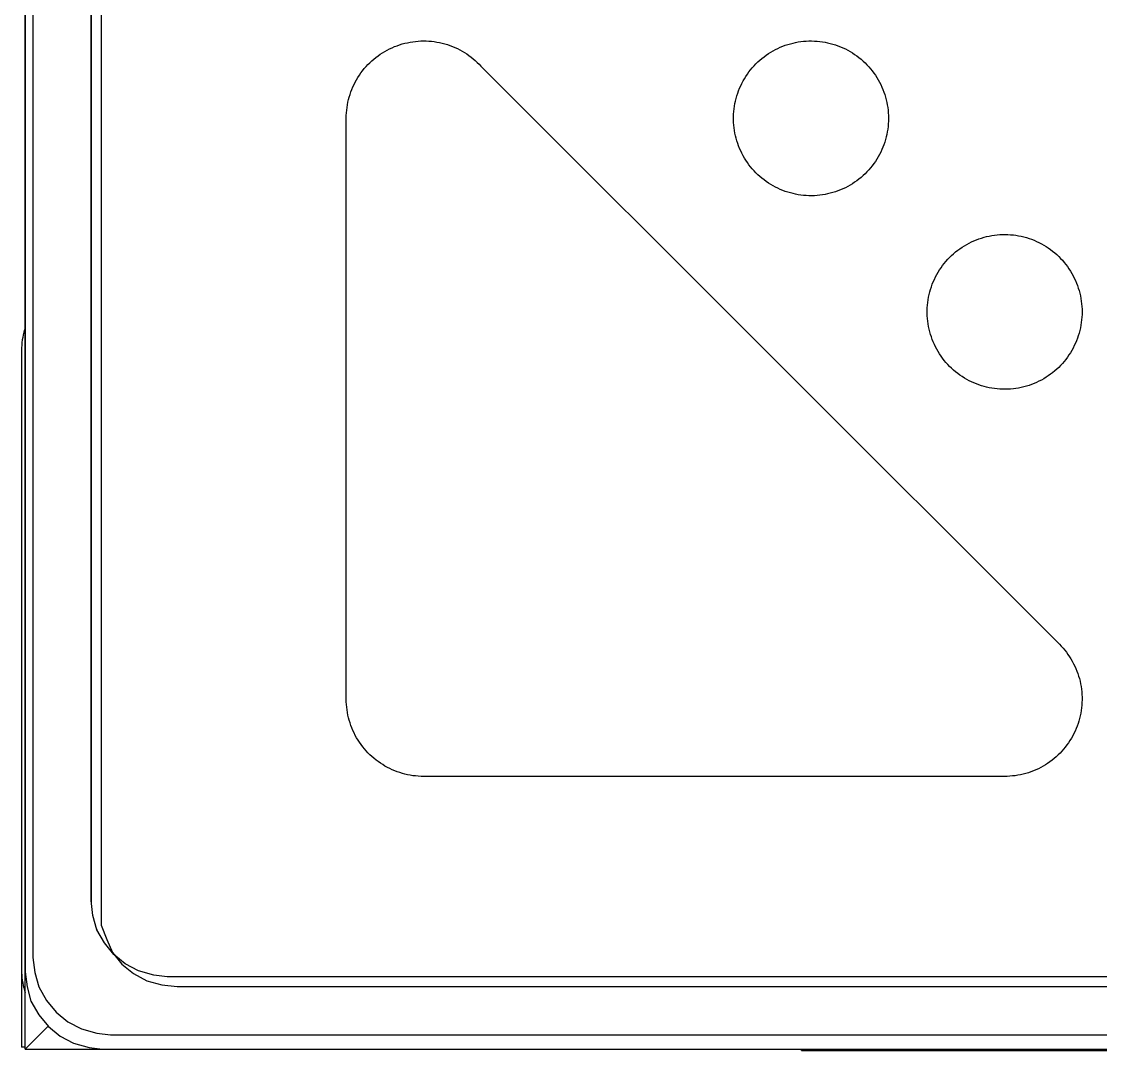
# Model space of a CAD drawing. Header units: millimetres. Extents: x -987 to 2591, y -102 to 2398.
# Drawn here: x 550.3 to 606, y 261.4 to 314.6 of the extents above; entities that cross this region are included whole.
import ezdxf

# ---------------------------------------------------------------- set-up
doc = ezdxf.new("R2010")
doc.units = ezdxf.units.MM
doc.header["$MEASUREMENT"] = 0
doc.layers.add('Utwórz2D linie widoczne', color=7, linetype='Continuous', true_color=0x000000)

msp = doc.modelspace()

# ---------------------------------------------------------------- linework, layer by layer
at = {"layer": 'Utwórz2D linie widoczne'}
for p, q in [((550.485, 261.499), (550.485, 641.501)), ((550.887, 638.242), (550.887, 266.242)), ((553.887, 269.179), (553.887, 635.305)), ((550.487, 605.412), (550.487, 265.501)), ((553.897, 345.242), (553.897, 269.097)), ((554.407, 342.742), (554.407, 267.902)), ((569.183, 313.118), (569.307, 313.181)), ((569.307, 313.181), (569.433, 313.24)), ((569.433, 313.24), (569.561, 313.295)), ((569.561, 313.295), (569.691, 313.345)), ((569.691, 313.345), (569.822, 313.391)), ((569.822, 313.391), (569.955, 313.432)), ((569.955, 313.432), (570.09, 313.469)), ((570.09, 313.469), (570.226, 313.5)), ((570.226, 313.5), (570.362, 313.527)), ((570.362, 313.527), (570.5, 313.55)), ((570.5, 313.55), (570.638, 313.567)), ((570.638, 313.567), (570.777, 313.579)), ((570.777, 313.579), (570.916, 313.587)), ((570.916, 313.587), (571.055, 313.59)), ((571.055, 313.59), (571.195, 313.588)), ((571.195, 313.588), (571.334, 313.581)), ((571.334, 313.581), (571.473, 313.57)), ((571.473, 313.57), (571.611, 313.553)), ((571.611, 313.553), (571.749, 313.532)), ((571.749, 313.532), (571.885, 313.506)), ((571.885, 313.506), (572.021, 313.475)), ((572.021, 313.475), (572.156, 313.439)), ((572.156, 313.439), (572.289, 313.399)), ((572.289, 313.399), (572.421, 313.354)), ((572.421, 313.354), (572.552, 313.305)), ((572.552, 313.305), (572.68, 313.251)), ((572.68, 313.251), (572.807, 313.193)), ((572.807, 313.193), (572.931, 313.13)), ((572.931, 313.13), (573.053, 313.063)), ((589.109, 313.077), (589.231, 313.143)), ((589.231, 313.143), (589.355, 313.205)), ((589.355, 313.205), (589.482, 313.262)), ((589.482, 313.262), (589.61, 313.315)), ((589.61, 313.315), (589.74, 313.363)), ((589.74, 313.363), (589.872, 313.407)), ((589.872, 313.407), (590.005, 313.446)), ((590.005, 313.446), (590.14, 313.481)), ((590.14, 313.481), (590.275, 313.511)), ((590.275, 313.511), (590.412, 313.536)), ((590.412, 313.536), (590.549, 313.556)), ((590.549, 313.556), (590.687, 313.572)), ((590.687, 313.572), (590.826, 313.583)), ((590.826, 313.583), (590.964, 313.589)), ((590.964, 313.589), (591.103, 313.59)), ((591.103, 313.59), (591.242, 313.586)), ((591.242, 313.586), (591.38, 313.578)), ((591.38, 313.578), (591.519, 313.565)), ((591.519, 313.565), (591.656, 313.547)), ((591.656, 313.547), (591.793, 313.524)), ((591.793, 313.524), (591.929, 313.496)), ((591.929, 313.496), (592.064, 313.464)), ((592.064, 313.464), (592.198, 313.427)), ((592.198, 313.427), (592.331, 313.386)), ((592.331, 313.386), (592.462, 313.34)), ((592.462, 313.34), (592.591, 313.289)), ((592.591, 313.289), (592.719, 313.234)), ((592.719, 313.234), (592.844, 313.174)), ((592.844, 313.174), (592.967, 313.111)), ((568.387, 312.558), (568.492, 312.65)), ((568.492, 312.65), (568.6, 312.737)), ((568.6, 312.737), (568.711, 312.822)), ((568.711, 312.822), (568.825, 312.902)), ((568.825, 312.902), (568.942, 312.978)), ((568.942, 312.978), (569.061, 313.05)), ((569.061, 313.05), (569.183, 313.118)), ((573.053, 313.063), (573.173, 312.992)), ((573.173, 312.992), (573.29, 312.916)), ((573.29, 312.916), (573.405, 312.837)), ((573.405, 312.837), (573.516, 312.754)), ((573.516, 312.754), (573.625, 312.666)), ((573.625, 312.666), (573.731, 312.576)), ((573.731, 312.576), (573.833, 312.481)), ((588.327, 312.503), (588.43, 312.597)), ((588.43, 312.597), (588.536, 312.686)), ((588.536, 312.686), (588.645, 312.772)), ((588.645, 312.772), (588.757, 312.855)), ((588.757, 312.855), (588.871, 312.933)), ((588.871, 312.933), (588.989, 313.007)), ((588.989, 313.007), (589.109, 313.077)), ((592.967, 313.111), (593.088, 313.043)), ((593.088, 313.043), (593.207, 312.97)), ((593.207, 312.97), (593.323, 312.894)), ((593.323, 312.894), (593.436, 312.814)), ((593.436, 312.814), (593.547, 312.73)), ((593.547, 312.73), (593.654, 312.642)), ((593.654, 312.642), (593.759, 312.55)), ((567.829, 311.937), (567.913, 312.048)), ((567.913, 312.048), (568, 312.157)), ((568, 312.157), (568.092, 312.262)), ((568.092, 312.262), (568.187, 312.364)), ((568.187, 312.364), (568.285, 312.463)), ((568.285, 312.463), (568.387, 312.558)), ((573.833, 312.481), (573.932, 312.383)), ((573.932, 312.383), (574.027, 312.282)), ((574.027, 312.282), (574.119, 312.177)), ((574.119, 312.177), (603.896, 282.419)), ((587.865, 311.986), (587.95, 312.096)), ((587.95, 312.096), (588.039, 312.202)), ((588.039, 312.202), (588.132, 312.306)), ((588.132, 312.306), (588.228, 312.406)), ((588.228, 312.406), (588.327, 312.503)), ((593.759, 312.55), (593.86, 312.455)), ((593.86, 312.455), (593.958, 312.357)), ((593.958, 312.357), (594.052, 312.255)), ((594.052, 312.255), (594.142, 312.149)), ((594.142, 312.149), (594.229, 312.041)), ((594.229, 312.041), (594.313, 311.93)), ((567.472, 311.34), (567.535, 311.464)), ((567.535, 311.464), (567.602, 311.586)), ((567.602, 311.586), (567.674, 311.706)), ((567.674, 311.706), (567.749, 311.823)), ((567.749, 311.823), (567.829, 311.937)), ((587.5, 311.397), (587.565, 311.52)), ((587.565, 311.52), (587.634, 311.64)), ((587.634, 311.64), (587.707, 311.758)), ((587.707, 311.758), (587.784, 311.873)), ((587.784, 311.873), (587.865, 311.986)), ((594.313, 311.93), (594.392, 311.816)), ((594.392, 311.816), (594.467, 311.699)), ((594.467, 311.699), (594.538, 311.58)), ((594.538, 311.58), (594.605, 311.458)), ((594.605, 311.458), (594.668, 311.335)), ((567.263, 310.824), (567.309, 310.955)), ((567.309, 310.955), (567.358, 311.086)), ((567.358, 311.086), (567.413, 311.214)), ((567.413, 311.214), (567.472, 311.34)), ((587.284, 310.885), (587.331, 311.016)), ((587.331, 311.016), (587.383, 311.145)), ((587.383, 311.145), (587.439, 311.272)), ((587.439, 311.272), (587.5, 311.397)), ((594.668, 311.335), (594.726, 311.209)), ((594.726, 311.209), (594.78, 311.081)), ((594.78, 311.081), (594.83, 310.951)), ((594.83, 310.951), (594.875, 310.82)), ((567.129, 310.283), (567.155, 310.42)), ((567.155, 310.42), (567.187, 310.556)), ((567.187, 310.556), (567.223, 310.69)), ((567.223, 310.69), (567.263, 310.824)), ((587.117, 310.212), (587.141, 310.349)), ((587.141, 310.349), (587.17, 310.485)), ((587.17, 310.485), (587.203, 310.62)), ((587.203, 310.62), (587.241, 310.753)), ((587.241, 310.753), (587.284, 310.885)), ((594.875, 310.82), (594.915, 310.687)), ((594.915, 310.687), (594.951, 310.553)), ((594.951, 310.553), (594.982, 310.417)), ((594.982, 310.417), (595.008, 310.281)), ((567.071, 309.729), (567.078, 309.869)), ((567.078, 309.869), (567.09, 310.007)), ((567.09, 310.007), (567.107, 310.146)), ((567.107, 310.146), (567.129, 310.283)), ((587.069, 309.66), (587.074, 309.798)), ((587.074, 309.798), (587.083, 309.937)), ((587.083, 309.937), (587.098, 310.075)), ((587.098, 310.075), (587.117, 310.212)), ((595.008, 310.281), (595.03, 310.144)), ((595.03, 310.144), (595.047, 310.006)), ((595.047, 310.006), (595.059, 309.868)), ((595.059, 309.868), (595.066, 309.729)), ((567.068, 309.59), (567.071, 309.729)), ((567.068, 279.59), (567.068, 309.59)), ((587.069, 309.521), (587.069, 309.66)), ((587.074, 309.382), (587.069, 309.521)), ((587.083, 309.243), (587.074, 309.382)), ((587.098, 309.105), (587.083, 309.243)), ((595.059, 309.313), (595.047, 309.174)), ((595.066, 309.451), (595.059, 309.313)), ((595.066, 309.729), (595.068, 309.59)), ((595.068, 309.59), (595.066, 309.451)), ((587.117, 308.968), (587.098, 309.105)), ((587.141, 308.831), (587.117, 308.968)), ((587.17, 308.695), (587.141, 308.831)), ((587.203, 308.56), (587.17, 308.695)), ((594.982, 308.763), (594.951, 308.628)), ((595.008, 308.899), (594.982, 308.763)), ((595.03, 309.036), (595.008, 308.899)), ((595.047, 309.174), (595.03, 309.036)), ((587.241, 308.427), (587.203, 308.56)), ((587.284, 308.295), (587.241, 308.427)), ((587.331, 308.164), (587.284, 308.295)), ((587.383, 308.035), (587.331, 308.164)), ((594.83, 308.229), (594.78, 308.1)), ((594.875, 308.361), (594.83, 308.229)), ((594.915, 308.494), (594.875, 308.361)), ((594.951, 308.628), (594.915, 308.494)), ((587.439, 307.908), (587.383, 308.035)), ((587.5, 307.783), (587.439, 307.908)), ((587.565, 307.661), (587.5, 307.783)), ((587.634, 307.54), (587.565, 307.661)), ((594.538, 307.6), (594.467, 307.481)), ((594.605, 307.722), (594.538, 307.6)), ((594.668, 307.846), (594.605, 307.722)), ((594.726, 307.972), (594.668, 307.846)), ((594.78, 308.1), (594.726, 307.972)), ((587.707, 307.422), (587.634, 307.54)), ((587.784, 307.307), (587.707, 307.422)), ((587.865, 307.194), (587.784, 307.307)), ((587.95, 307.085), (587.865, 307.194)), ((588.039, 306.978), (587.95, 307.085)), ((594.142, 307.031), (594.052, 306.926)), ((594.229, 307.139), (594.142, 307.031)), ((594.313, 307.25), (594.229, 307.139)), ((594.392, 307.364), (594.313, 307.25)), ((594.467, 307.481), (594.392, 307.364)), ((588.132, 306.874), (588.039, 306.978)), ((588.228, 306.774), (588.132, 306.874)), ((588.327, 306.677), (588.228, 306.774)), ((588.43, 306.584), (588.327, 306.677)), ((588.536, 306.494), (588.43, 306.584)), ((588.645, 306.408), (588.536, 306.494)), ((593.547, 306.45), (593.436, 306.366)), ((593.654, 306.538), (593.547, 306.45)), ((593.759, 306.63), (593.654, 306.538)), ((593.86, 306.725), (593.759, 306.63)), ((593.958, 306.824), (593.86, 306.725)), ((594.052, 306.926), (593.958, 306.824)), ((588.757, 306.326), (588.645, 306.408)), ((588.871, 306.247), (588.757, 306.326)), ((588.989, 306.173), (588.871, 306.247)), ((589.109, 306.103), (588.989, 306.173)), ((589.231, 306.037), (589.109, 306.103)), ((589.355, 305.976), (589.231, 306.037)), ((589.482, 305.918), (589.355, 305.976)), ((589.61, 305.865), (589.482, 305.918)), ((592.591, 305.891), (592.462, 305.841)), ((592.719, 305.946), (592.591, 305.891)), ((592.844, 306.006), (592.719, 305.946)), ((592.967, 306.07), (592.844, 306.006)), ((593.088, 306.138), (592.967, 306.07)), ((593.207, 306.21), (593.088, 306.138)), ((593.323, 306.286), (593.207, 306.21)), ((593.436, 306.366), (593.323, 306.286)), ((589.74, 305.817), (589.61, 305.865)), ((589.872, 305.773), (589.74, 305.817)), ((590.005, 305.734), (589.872, 305.773)), ((590.14, 305.699), (590.005, 305.734)), ((590.275, 305.67), (590.14, 305.699)), ((590.412, 305.644), (590.275, 305.67)), ((590.549, 305.624), (590.412, 305.644)), ((590.687, 305.608), (590.549, 305.624)), ((590.826, 305.598), (590.687, 305.608)), ((590.964, 305.591), (590.826, 305.598)), ((591.103, 305.59), (590.964, 305.591)), ((591.242, 305.594), (591.103, 305.59)), ((591.38, 305.602), (591.242, 305.594)), ((591.519, 305.616), (591.38, 305.602)), ((591.656, 305.634), (591.519, 305.616)), ((591.793, 305.656), (591.656, 305.634)), ((591.929, 305.684), (591.793, 305.656)), ((592.064, 305.716), (591.929, 305.684)), ((592.198, 305.753), (592.064, 305.716)), ((592.331, 305.795), (592.198, 305.753)), ((592.462, 305.841), (592.331, 305.795)), ((599.109, 303.077), (599.231, 303.143)), ((599.231, 303.143), (599.355, 303.205)), ((599.355, 303.205), (599.482, 303.262)), ((599.482, 303.262), (599.61, 303.315)), ((599.61, 303.315), (599.74, 303.363)), ((599.74, 303.363), (599.872, 303.407)), ((599.872, 303.407), (600.005, 303.446)), ((600.005, 303.446), (600.14, 303.481)), ((600.14, 303.481), (600.275, 303.511)), ((600.275, 303.511), (600.412, 303.536)), ((600.412, 303.536), (600.549, 303.556)), ((600.549, 303.556), (600.687, 303.572)), ((600.687, 303.572), (600.826, 303.583)), ((600.826, 303.583), (600.964, 303.589)), ((600.964, 303.589), (601.103, 303.59)), ((601.103, 303.59), (601.242, 303.586)), ((601.242, 303.586), (601.38, 303.578)), ((601.38, 303.578), (601.519, 303.565)), ((601.519, 303.565), (601.656, 303.547)), ((601.656, 303.547), (601.793, 303.524)), ((601.793, 303.524), (601.929, 303.496)), ((601.929, 303.496), (602.064, 303.464)), ((602.064, 303.464), (602.198, 303.427)), ((602.198, 303.427), (602.331, 303.386)), ((602.331, 303.386), (602.462, 303.34)), ((602.462, 303.34), (602.591, 303.289)), ((602.591, 303.289), (602.719, 303.234)), ((602.719, 303.234), (602.844, 303.174)), ((602.844, 303.174), (602.967, 303.111)), ((602.967, 303.111), (603.088, 303.043)), ((598.327, 302.503), (598.43, 302.597)), ((598.43, 302.597), (598.536, 302.686)), ((598.536, 302.686), (598.645, 302.772)), ((598.645, 302.772), (598.757, 302.855)), ((598.757, 302.855), (598.871, 302.933)), ((598.871, 302.933), (598.989, 303.007)), ((598.989, 303.007), (599.109, 303.077)), ((603.088, 303.043), (603.207, 302.97)), ((603.207, 302.97), (603.323, 302.894)), ((603.323, 302.894), (603.436, 302.814)), ((603.436, 302.814), (603.547, 302.73)), ((603.547, 302.73), (603.654, 302.642)), ((603.654, 302.642), (603.759, 302.55)), ((603.759, 302.55), (603.86, 302.455)), ((597.784, 301.873), (597.865, 301.986)), ((597.865, 301.986), (597.95, 302.096)), ((597.95, 302.096), (598.039, 302.202)), ((598.039, 302.202), (598.132, 302.306)), ((598.132, 302.306), (598.228, 302.406)), ((598.228, 302.406), (598.327, 302.503)), ((603.86, 302.455), (603.958, 302.357)), ((603.958, 302.357), (604.052, 302.255)), ((604.052, 302.255), (604.142, 302.149)), ((604.142, 302.149), (604.229, 302.041)), ((604.229, 302.041), (604.313, 301.93)), ((597.5, 301.397), (597.565, 301.52)), ((597.565, 301.52), (597.634, 301.64)), ((597.634, 301.64), (597.707, 301.758)), ((597.707, 301.758), (597.784, 301.873)), ((604.313, 301.93), (604.392, 301.816)), ((604.392, 301.816), (604.467, 301.699)), ((604.467, 301.699), (604.538, 301.58)), ((604.538, 301.58), (604.605, 301.458)), ((604.605, 301.458), (604.668, 301.335)), ((597.241, 300.753), (597.284, 300.885)), ((597.284, 300.885), (597.331, 301.016)), ((597.331, 301.016), (597.383, 301.145)), ((597.383, 301.145), (597.439, 301.272)), ((597.439, 301.272), (597.5, 301.397)), ((604.668, 301.335), (604.726, 301.209)), ((604.726, 301.209), (604.78, 301.081)), ((604.78, 301.081), (604.83, 300.951)), ((604.83, 300.951), (604.875, 300.82)), ((597.117, 300.212), (597.141, 300.349)), ((597.141, 300.349), (597.17, 300.485)), ((597.17, 300.485), (597.203, 300.62)), ((597.203, 300.62), (597.241, 300.753)), ((604.875, 300.82), (604.915, 300.687)), ((604.915, 300.687), (604.951, 300.553)), ((604.951, 300.553), (604.982, 300.417)), ((604.982, 300.417), (605.008, 300.281)), ((597.069, 299.66), (597.074, 299.798)), ((597.074, 299.798), (597.083, 299.937)), ((597.083, 299.937), (597.098, 300.075)), ((597.098, 300.075), (597.117, 300.212)), ((605.008, 300.281), (605.03, 300.144)), ((605.03, 300.144), (605.047, 300.006)), ((605.047, 300.006), (605.059, 299.868)), ((605.059, 299.868), (605.066, 299.729)), ((597.069, 299.521), (597.069, 299.66)), ((597.074, 299.382), (597.069, 299.521)), ((597.083, 299.243), (597.074, 299.382)), ((597.098, 299.105), (597.083, 299.243)), ((605.059, 299.313), (605.047, 299.174)), ((605.066, 299.451), (605.059, 299.313)), ((605.066, 299.729), (605.068, 299.59)), ((605.068, 299.59), (605.066, 299.451)), ((550.446, 298.669), (550.412, 298.538)), ((550.485, 298.799), (550.446, 298.669)), ((597.117, 298.968), (597.098, 299.105)), ((597.141, 298.831), (597.117, 298.968)), ((597.17, 298.695), (597.141, 298.831)), ((597.203, 298.56), (597.17, 298.695)), ((604.982, 298.763), (604.951, 298.628)), ((605.008, 298.899), (604.982, 298.763)), ((605.03, 299.036), (605.008, 298.899)), ((605.047, 299.174), (605.03, 299.036)), ((550.337, 298.14), (550.322, 298.006)), ((550.358, 298.274), (550.337, 298.14)), ((550.383, 298.406), (550.358, 298.274)), ((550.412, 298.538), (550.383, 298.406)), ((597.241, 298.427), (597.203, 298.56)), ((597.284, 298.295), (597.241, 298.427)), ((597.331, 298.164), (597.284, 298.295)), ((597.383, 298.035), (597.331, 298.164)), ((604.78, 298.1), (604.726, 297.972)), ((604.83, 298.229), (604.78, 298.1)), ((604.875, 298.361), (604.83, 298.229)), ((604.915, 298.494), (604.875, 298.361)), ((604.951, 298.628), (604.915, 298.494)), ((550.303, 297.736), (550.301, 297.6)), ((550.301, 297.6), (550.301, 265.6)), ((550.31, 297.871), (550.303, 297.736)), ((550.322, 298.006), (550.31, 297.871)), ((597.439, 297.908), (597.383, 298.035)), ((597.5, 297.783), (597.439, 297.908)), ((597.565, 297.661), (597.5, 297.783)), ((597.634, 297.54), (597.565, 297.661)), ((597.707, 297.422), (597.634, 297.54)), ((604.538, 297.6), (604.467, 297.481)), ((604.605, 297.722), (604.538, 297.6)), ((604.668, 297.846), (604.605, 297.722)), ((604.726, 297.972), (604.668, 297.846)), ((597.784, 297.307), (597.707, 297.422)), ((597.865, 297.194), (597.784, 297.307)), ((597.95, 297.085), (597.865, 297.194)), ((598.039, 296.978), (597.95, 297.085)), ((598.132, 296.874), (598.039, 296.978)), ((604.142, 297.031), (604.052, 296.926)), ((604.229, 297.139), (604.142, 297.031)), ((604.313, 297.25), (604.229, 297.139)), ((604.392, 297.364), (604.313, 297.25)), ((604.467, 297.481), (604.392, 297.364)), ((598.228, 296.774), (598.132, 296.874)), ((598.327, 296.677), (598.228, 296.774)), ((598.43, 296.584), (598.327, 296.677)), ((598.536, 296.494), (598.43, 296.584)), ((598.645, 296.408), (598.536, 296.494)), ((598.757, 296.326), (598.645, 296.408)), ((603.547, 296.45), (603.436, 296.366)), ((603.654, 296.538), (603.547, 296.45)), ((603.759, 296.63), (603.654, 296.538)), ((603.86, 296.725), (603.759, 296.63)), ((603.958, 296.824), (603.86, 296.725)), ((604.052, 296.926), (603.958, 296.824)), ((598.871, 296.247), (598.757, 296.326)), ((598.989, 296.173), (598.871, 296.247)), ((599.109, 296.103), (598.989, 296.173)), ((599.231, 296.037), (599.109, 296.103)), ((599.355, 295.976), (599.231, 296.037)), ((599.482, 295.918), (599.355, 295.976)), ((599.61, 295.865), (599.482, 295.918)), ((599.74, 295.817), (599.61, 295.865)), ((602.591, 295.891), (602.462, 295.841)), ((602.719, 295.946), (602.591, 295.891)), ((602.844, 296.006), (602.719, 295.946)), ((602.967, 296.07), (602.844, 296.006)), ((603.088, 296.138), (602.967, 296.07)), ((603.207, 296.21), (603.088, 296.138)), ((603.323, 296.286), (603.207, 296.21)), ((603.436, 296.366), (603.323, 296.286)), ((599.872, 295.773), (599.74, 295.817)), ((600.005, 295.734), (599.872, 295.773)), ((600.14, 295.699), (600.005, 295.734)), ((600.275, 295.67), (600.14, 295.699)), ((600.412, 295.644), (600.275, 295.67)), ((600.549, 295.624), (600.412, 295.644)), ((600.687, 295.608), (600.549, 295.624)), ((600.826, 295.598), (600.687, 295.608)), ((600.964, 295.591), (600.826, 295.598)), ((601.103, 295.59), (600.964, 295.591)), ((601.242, 295.594), (601.103, 295.59)), ((601.38, 295.602), (601.242, 295.594)), ((601.519, 295.616), (601.38, 295.602)), ((601.656, 295.634), (601.519, 295.616)), ((601.793, 295.656), (601.656, 295.634)), ((601.929, 295.684), (601.793, 295.656)), ((602.064, 295.716), (601.929, 295.684)), ((602.198, 295.753), (602.064, 295.716)), ((602.331, 295.795), (602.198, 295.753)), ((602.462, 295.841), (602.331, 295.795)), ((603.896, 282.419), (603.992, 282.32)), ((603.992, 282.32), (604.085, 282.217)), ((604.085, 282.217), (604.174, 282.111)), ((604.174, 282.111), (604.26, 282.002)), ((604.26, 282.002), (604.341, 281.89)), ((604.341, 281.89), (604.419, 281.775)), ((604.419, 281.775), (604.493, 281.657)), ((604.493, 281.657), (604.562, 281.538)), ((604.562, 281.538), (604.628, 281.415)), ((604.628, 281.415), (604.689, 281.291)), ((604.689, 281.291), (604.746, 281.164)), ((604.746, 281.164), (604.798, 281.036)), ((604.798, 281.036), (604.846, 280.906)), ((604.846, 280.906), (604.889, 280.774)), ((604.889, 280.774), (604.928, 280.641)), ((604.928, 280.641), (604.962, 280.507)), ((604.962, 280.507), (604.991, 280.371)), ((604.991, 280.371), (605.016, 280.235)), ((605.016, 280.235), (605.036, 280.098)), ((605.036, 280.098), (605.051, 279.96)), ((605.051, 279.96), (605.062, 279.822)), ((605.062, 279.822), (605.067, 279.683)), ((567.071, 279.451), (567.068, 279.59)), ((567.078, 279.311), (567.071, 279.451)), ((567.09, 279.172), (567.078, 279.311)), ((567.107, 279.033), (567.09, 279.172)), ((605.055, 279.268), (605.042, 279.13)), ((605.064, 279.406), (605.055, 279.268)), ((605.068, 279.545), (605.064, 279.406)), ((605.067, 279.683), (605.068, 279.545)), ((567.129, 278.896), (567.107, 279.033)), ((567.156, 278.758), (567.129, 278.896)), ((567.187, 278.622), (567.156, 278.758)), ((567.223, 278.488), (567.187, 278.622)), ((604.94, 278.585), (604.903, 278.452)), ((604.973, 278.72), (604.94, 278.585)), ((605, 278.856), (604.973, 278.72)), ((605.024, 278.993), (605, 278.856)), ((605.042, 279.13), (605.024, 278.993)), ((567.264, 278.354), (567.223, 278.488)), ((567.31, 278.222), (567.264, 278.354)), ((567.36, 278.092), (567.31, 278.222)), ((567.414, 277.963), (567.36, 278.092)), ((604.764, 278.06), (604.709, 277.933)), ((604.815, 278.189), (604.764, 278.06)), ((604.861, 278.32), (604.815, 278.189)), ((604.903, 278.452), (604.861, 278.32)), ((567.473, 277.837), (567.414, 277.963)), ((567.537, 277.712), (567.473, 277.837)), ((567.604, 277.59), (567.537, 277.712)), ((567.676, 277.47), (567.604, 277.59)), ((567.752, 277.353), (567.676, 277.47)), ((604.517, 277.564), (604.445, 277.446)), ((604.585, 277.685), (604.517, 277.564)), ((604.649, 277.808), (604.585, 277.685)), ((604.709, 277.933), (604.649, 277.808)), ((567.832, 277.239), (567.752, 277.353)), ((567.916, 277.127), (567.832, 277.239)), ((568.004, 277.019), (567.916, 277.127)), ((568.096, 276.914), (568.004, 277.019)), ((568.191, 276.811), (568.096, 276.914)), ((604.116, 277), (604.025, 276.896)), ((604.204, 277.107), (604.116, 277)), ((604.288, 277.217), (604.204, 277.107)), ((604.369, 277.33), (604.288, 277.217)), ((604.445, 277.446), (604.369, 277.33)), ((568.29, 276.713), (568.191, 276.811)), ((568.392, 276.618), (568.29, 276.713)), ((568.497, 276.526), (568.392, 276.618)), ((568.606, 276.438), (568.497, 276.526)), ((568.717, 276.354), (568.606, 276.438)), ((568.832, 276.274), (568.717, 276.354)), ((603.516, 276.426), (603.405, 276.343)), ((603.624, 276.513), (603.516, 276.426)), ((603.729, 276.603), (603.624, 276.513)), ((603.831, 276.697), (603.729, 276.603)), ((603.93, 276.795), (603.831, 276.697)), ((604.025, 276.896), (603.93, 276.795)), ((568.949, 276.198), (568.832, 276.274)), ((569.068, 276.126), (568.949, 276.198)), ((569.191, 276.058), (569.068, 276.126)), ((569.315, 275.995), (569.191, 276.058)), ((569.441, 275.936), (569.315, 275.995)), ((569.57, 275.881), (569.441, 275.936)), ((569.7, 275.831), (569.57, 275.881)), ((569.832, 275.786), (569.7, 275.831)), ((602.427, 275.828), (602.296, 275.783)), ((602.557, 275.877), (602.427, 275.828)), ((602.684, 275.931), (602.557, 275.877)), ((602.81, 275.989), (602.684, 275.931)), ((602.934, 276.052), (602.81, 275.989)), ((603.055, 276.118), (602.934, 276.052)), ((603.174, 276.189), (603.055, 276.118)), ((603.291, 276.264), (603.174, 276.189)), ((603.405, 276.343), (603.291, 276.264)), ((569.966, 275.745), (569.832, 275.786)), ((570.101, 275.709), (569.966, 275.745)), ((570.237, 275.678), (570.101, 275.709)), ((570.374, 275.651), (570.237, 275.678)), ((570.512, 275.629), (570.374, 275.651)), ((570.65, 275.612), (570.512, 275.629)), ((570.789, 275.6), (570.65, 275.612)), ((570.929, 275.593), (570.789, 275.6)), ((571.068, 275.59), (570.929, 275.593)), ((601.068, 275.59), (571.068, 275.59)), ((601.207, 275.593), (601.068, 275.59)), ((601.345, 275.6), (601.207, 275.593)), ((601.483, 275.612), (601.345, 275.6)), ((601.621, 275.628), (601.483, 275.612)), ((601.758, 275.65), (601.621, 275.628)), ((601.894, 275.676), (601.758, 275.65)), ((602.029, 275.707), (601.894, 275.676)), ((602.163, 275.743), (602.029, 275.707)), ((602.296, 275.783), (602.163, 275.743)), ((553.985, 268.412), (553.887, 269.179)), ((554.183, 267.672), (553.985, 268.412)), ((554.172, 267.712), (554.191, 267.665)), ((554.577, 266.993), (554.183, 267.672)), ((554.191, 267.665), (554.203, 267.637)), ((554.407, 267.902), (554.7, 267.165)), ((555.069, 266.395), (554.577, 266.993)), ((554.7, 267.165), (554.996, 266.489)), ((554.996, 266.489), (555.486, 265.89)), ((555.659, 265.905), (555.069, 266.395)), ((550.887, 266.242), (550.987, 265.463)), ((555.486, 265.89), (556.075, 265.4)), ((556.347, 265.542), (555.659, 265.905)), ((550.301, 265.6), (550.303, 265.465)), ((550.301, 265.512), (550.301, 261.6)), ((550.303, 265.465), (550.31, 265.33)), ((550.31, 265.33), (550.322, 265.195)), ((550.487, 265.501), (550.586, 264.722)), ((550.987, 265.463), (551.188, 264.711)), ((556.075, 265.4), (556.763, 265.035)), ((557.136, 265.319), (556.347, 265.542)), ((557.824, 265.242), (557.136, 265.319)), ((923.95, 265.242), (557.824, 265.242)), ((550.322, 265.195), (550.337, 265.061)), ((550.337, 265.061), (550.358, 264.927)), ((550.358, 264.927), (550.383, 264.794)), ((550.383, 264.794), (550.412, 264.662)), ((550.412, 264.662), (550.446, 264.532)), ((550.586, 264.722), (550.787, 263.97)), ((551.188, 264.711), (551.588, 264.021)), ((556.763, 265.035), (557.547, 264.821)), ((557.547, 264.821), (558.333, 264.742)), ((558.333, 264.742), (923.481, 264.742)), ((550.446, 264.532), (550.485, 264.402)), ((550.787, 263.97), (551.188, 263.28)), ((551.588, 264.021), (552.088, 263.414)), ((551.188, 263.28), (551.688, 262.673)), ((552.088, 263.414), (552.688, 262.916)), ((551.674, 262.689), (550.485, 261.499)), ((551.688, 262.673), (552.287, 262.175)), ((552.688, 262.916), (553.387, 262.547)), ((553.387, 262.547), (554.188, 262.32)), ((552.287, 262.175), (552.987, 261.806)), ((554.188, 262.32), (554.887, 262.242)), ((554.887, 262.242), (926.887, 262.242)), ((550.485, 261.6), (550.301, 261.6)), ((550.485, 261.499), (930.487, 261.499)), ((552.987, 261.806), (553.787, 261.579)), ((553.787, 261.579), (554.487, 261.501)), ((554.487, 261.501), (926.487, 261.501)), ((590.586, 261.433), (590.586, 261.499)), ((590.586, 261.433), (607.793, 261.433))]:
    msp.add_line(p, q, dxfattribs=at)

doc.saveas('drawing.dxf')
